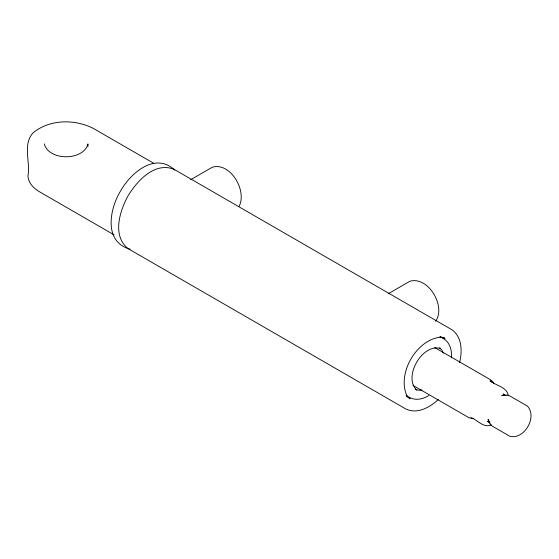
<?xml version="1.0" encoding="UTF-8"?>
<svg xmlns="http://www.w3.org/2000/svg" width="559" height="559" viewBox="0 0 559 559"><rect width="100%" height="100%" fill="white"/><g stroke="black" fill="none" stroke-linecap="round" stroke-linejoin="round"><path stroke-width="0.84" d="M451.323 357.837C452.182 350.332 449.82 341.577 442.483 338.16M459.652 362.498C462.3 351.332 462.188 336.846 451.728 329.635L173.94 169.258C154.543 161.705 137.283 180.76 128.109 195.72C119.731 211.148 111.863 235.625 128.109 248.643L405.89 409.02C417.363 414.478 429.969 407.336 438.312 399.454M239.119 206.25C247.274 191.031 230.629 162.026 212.413 167.169L190.654 179.732M435.58 321.299C446.243 306.632 428.453 276.034 409.957 281.219L388.191 293.782M428.809 395.527C422.828 399.28 414.813 401.124 408.657 396.757M491.312 424.833C483.738 428.571 477.491 419.914 470.964 417.538M422.052 389.993L418.775 390.315L415.26 389.232M504.47 395.367L501.772 395.632L507.048 395.031L509.605 395.821L527.43 406.114C537.611 416.867 524.377 439.786 509.976 436.348L492.151 426.063L490.187 424.239L488.063 419.362L489.181 421.835M473.508 418.474L472.02 418.621L468.826 417.636L412.884 385.34M130.037 249.16C103.408 241.991 109.536 209.185 120.388 191.269C130.429 173.227 155.102 151.51 174.778 170.146M489.572 422.059L487.259 421.346L490.222 423.058M153.83 163.354L93.15 128.318C74.529 118.955 49.527 119.186 33.065 132.881C22.409 144.508 30.563 162.117 27.95 175.987C28.362 182.947 33.512 188.103 39.137 191.576L114.05 234.829M443.028 337.217L445.034 338.377L439.919 336.798L441.324 337.084C416.588 338.957 396.394 373.936 407.141 396.289L406.19 395.22L410.117 398.86L406.428 396.142M439.786 347.943L440.813 348.536C422.45 342.835 402.69 377.073 416.804 390.119L415.777 389.525M434.706 347.537L490.648 379.834L493.101 382.104L493.716 383.467M506.042 395.653L503.079 393.941L504.861 395.59M491.871 382.076L490.054 380.819C495.854 385.738 507.132 386.87 508.369 395.779M439.807 348.152L441.966 350.151L443.322 353.148M44.322 143.908C48.731 161.055 83.557 161.055 87.966 143.908L87.966 146.514"/></g></svg>
